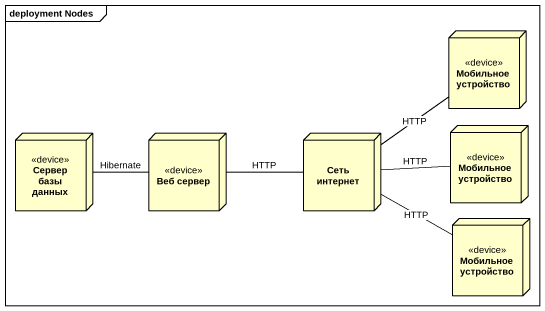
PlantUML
@startuml
mainframe deployment Nodes
node "Мобильное устройство" as Мобильное_устройство <<device>>
node "Сервер базы данных" as Сервер_базы_данных <<device>>
node "Веб сервер" as Веб_сервер <<device>>
node "Сеть интернет" as Сеть_интернет
node "Мобильное устройство" as Мобильное_устройство_2 <<device>>
node "Мобильное устройство" as Мобильное_устройство_3 <<device>>
Веб_сервер -left- Сервер_базы_данных : Hibernate
Веб_сервер -right- Сеть_интернет : HTTP
Сеть_интернет -up- Мобильное_устройство : HTTP
Сеть_интернет -right- Мобильное_устройство_2 : HTTP
Сеть_интернет -right- Мобильное_устройство_3 : HTTP
@enduml
